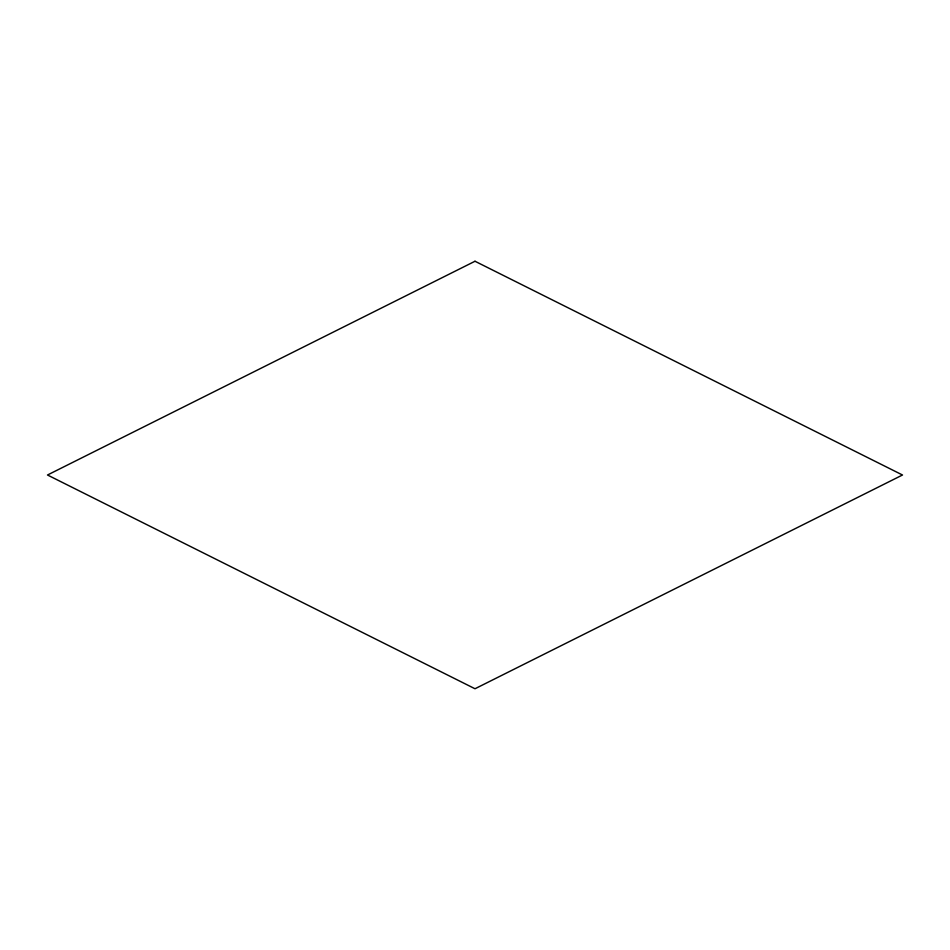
<?xml version="1.0" encoding="UTF-8"?>
<svg xmlns="http://www.w3.org/2000/svg" width="950" height="950" viewBox="0 0 950 950"><rect width="100%" height="100%" fill="white"/><g stroke="black" fill="none" stroke-linecap="round" stroke-linejoin="round"><path stroke-width="1.43" d="M475 261.25L47.5 475L475 688.75L902.5 475L475 261.25"/></g></svg>
